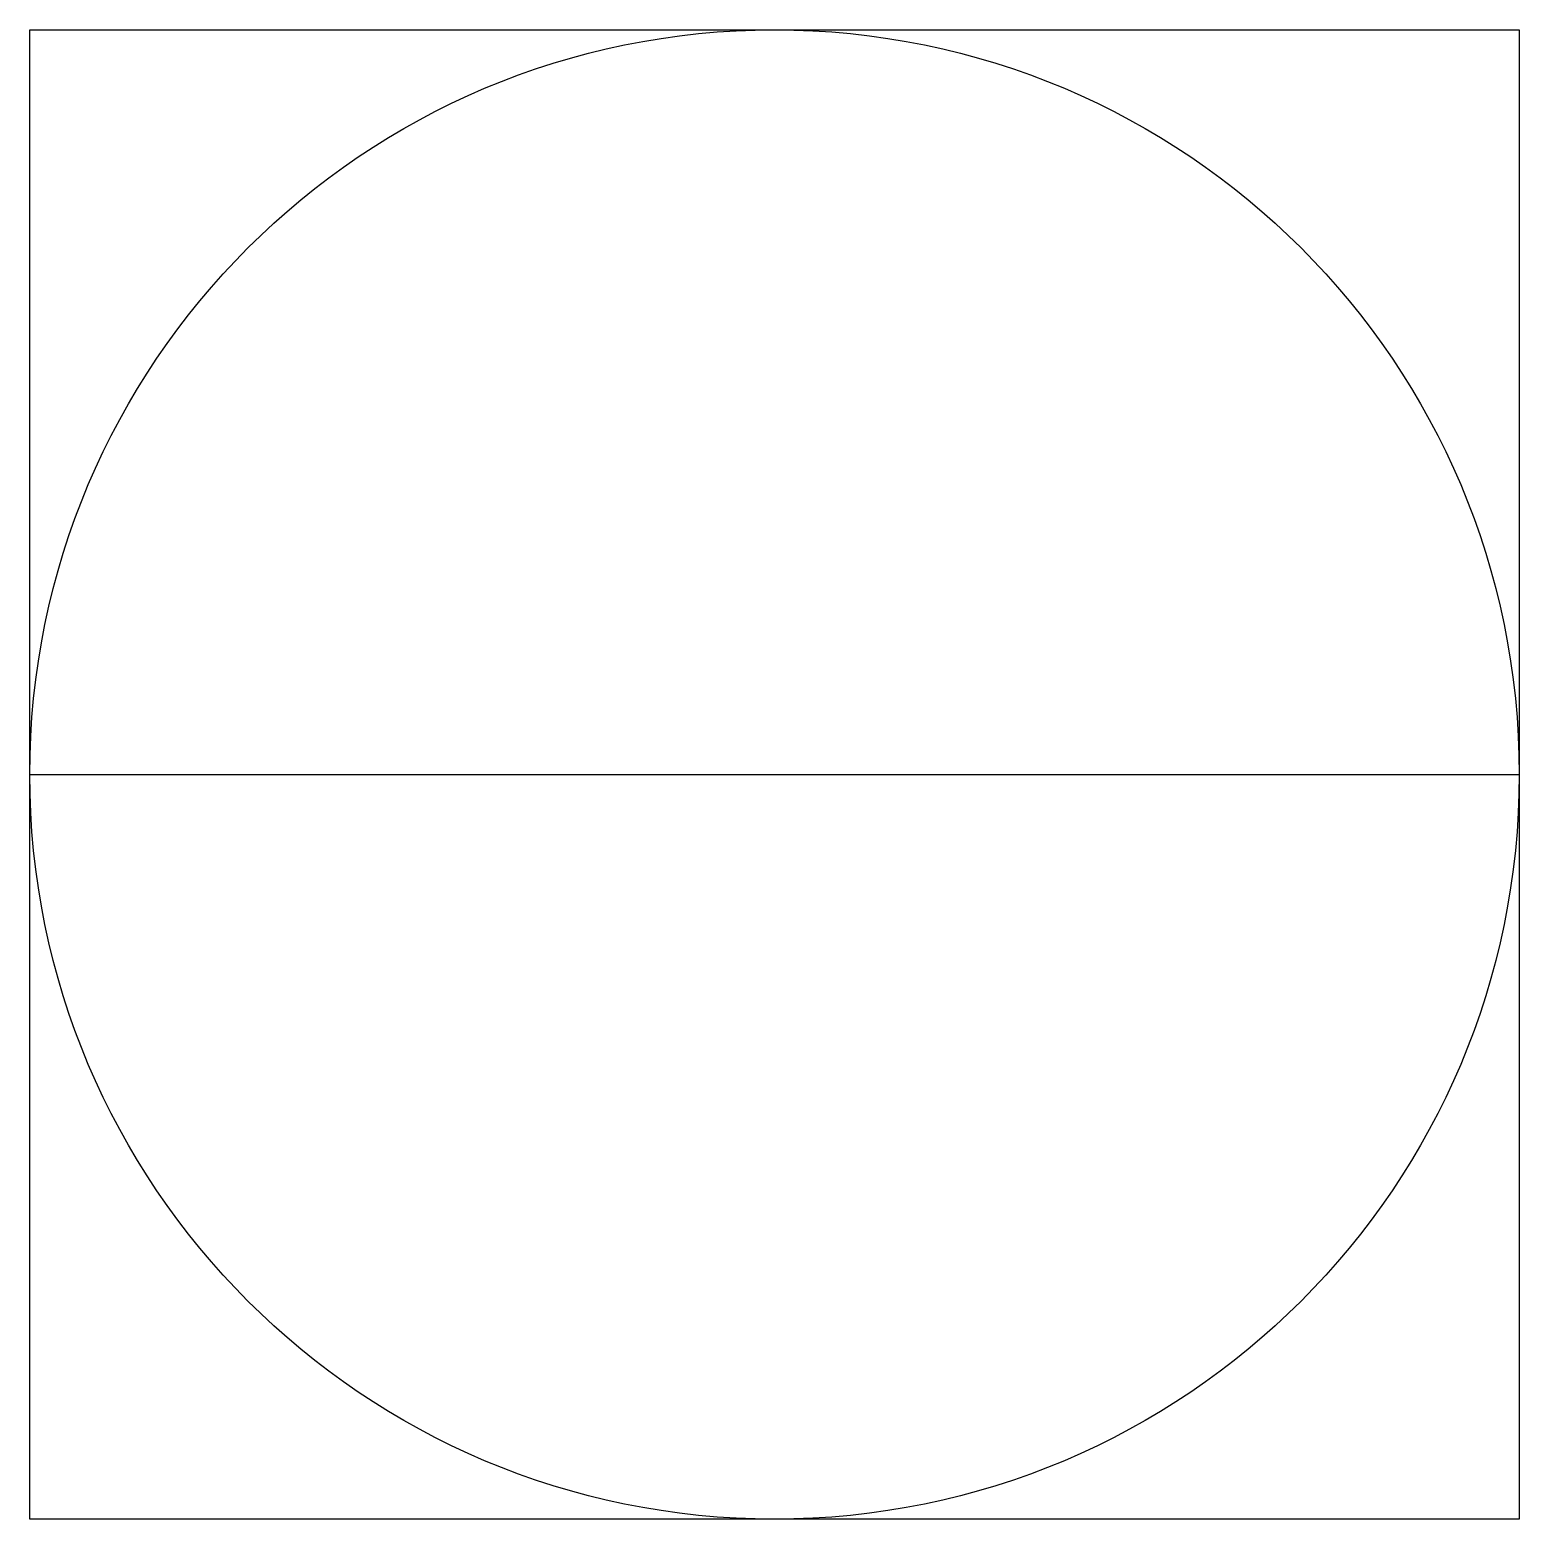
# Model space of a CAD drawing. Extents: x -2.5 to 2.5, y -2.5 to 2.5.
import ezdxf

# ---------------------------------------------------------------- set-up
doc = ezdxf.new("R2010")
doc.units = 0

msp = doc.modelspace()

# ---------------------------------------------------------------- linework, layer by layer
msp.add_lwpolyline([(-2.5036, 2.5036), (2.5036, 2.5036), (2.5036, -2.5036), (-2.5036, -2.5036)], close=True)
msp.add_lwpolyline([(-2.5036, 0), (2.5036, 0)])
msp.add_circle((0, 0), 2.5036)

doc.saveas('drawing.dxf')
